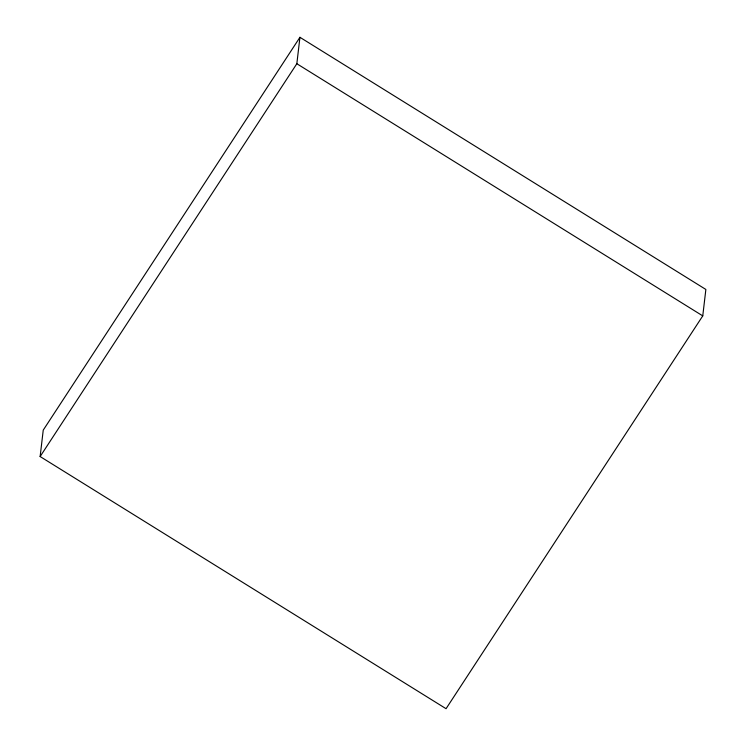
<?xml version="1.0" encoding="UTF-8"?>
<svg xmlns="http://www.w3.org/2000/svg" width="746" height="746" viewBox="0 0 746 746"><rect width="100%" height="100%" fill="white"/><g stroke="black" fill="none" stroke-linecap="round" stroke-linejoin="round"><path stroke-width="1.12" d="M40.135 456.543L43.24 430.116L299.939 37.3L705.865 289.457L702.76 315.884L446.061 708.7L40.135 456.543L296.833 63.727L299.939 37.3M296.833 63.727L702.76 315.884"/></g></svg>
